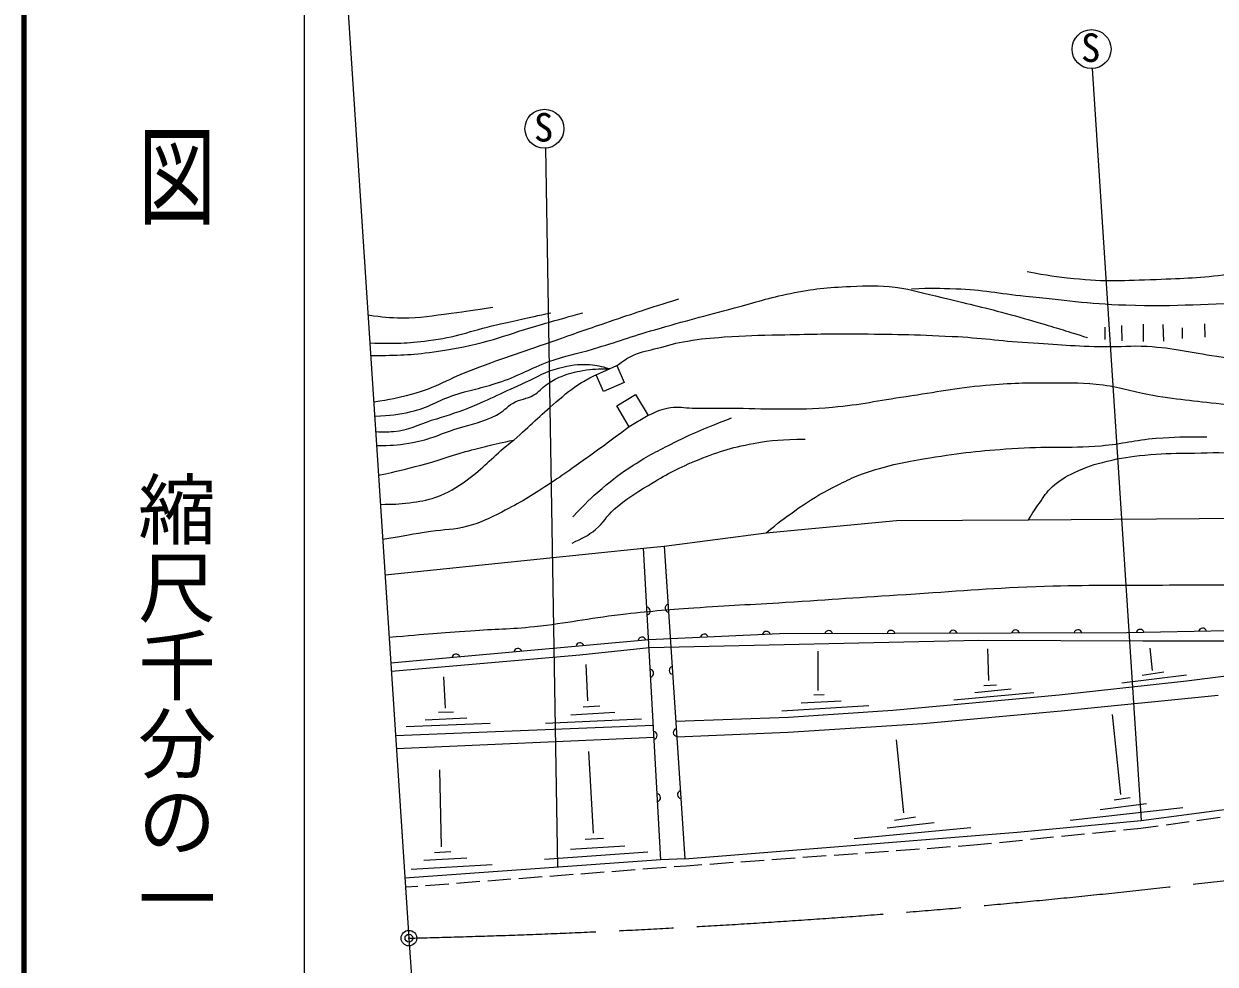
# Model space of a CAD drawing. Units: millimetres, scale not verified. Extents: x 40000 to 680000, y 20000 to 380000.
# Drawn here: x 40000 to 116490, y 259285 to 319686 of the extents above; entities that cross this region are included whole.
import ezdxf
from ezdxf.enums import TextEntityAlignment as Align

# ---------------------------------------------------------------- set-up
doc = ezdxf.new("R2010")
doc.units = ezdxf.units.MM
doc.header["$LTSCALE"] = 1000
doc.header["$PDMODE"] = 32
doc.header["$PDSIZE"] = 500
doc.linetypes.add('CHAIN', pattern=[18.5, 12, -1.5, 3.5, -1.5])
for name, color, linetype, lineweight in [('M-BGD', 7, 'Continuous', 13), ('M-BMK', 2, 'CHAIN', 13), ('M-BMK-SRVR', 3, 'Continuous', 13), ('M-TTL', 2, 'Continuous', 140), ('M-TTL-BAND', 7, 'Continuous', 25)]:
    doc.layers.add(name, color=color, linetype=linetype, lineweight=lineweight)
doc.layers.add('M-OTRS', color=6, linetype='Continuous')
doc.styles.add('@ＭＳ ゴシック', font='')
doc.styles.add('ＭＳ ゴシック', font='')
doc.styles.get('@ＭＳ ゴシック').set_extended_font_data('@MS Gothic')
doc.styles.get('ＭＳ ゴシック').set_extended_font_data('MS Gothic')

msp = doc.modelspace()

# ---------------------------------------------------------------- linework, layer by layer
at = {"layer": 'M-BGD'}
for p, q in [((108590, 316812), (111730, 268511)), ((73486, 311699), (74256, 265512)), ((109395, 300210), (109415, 299412)), ((110472, 300309), (110492, 299332)), ((111867, 300389), (111867, 299272)), ((113123, 300369), (113163, 299292)), ((114360, 300150), (114380, 299472)), ((115795, 300409), (115815, 299552)), ((76750, 297143), (78079, 297731)), ((78079, 297731), (78554, 296658)), ((77226, 296069), (76750, 297143)), ((78554, 296658), (77226, 296069)), ((78068, 295156), (79274, 295874)), ((79274, 295874), (80079, 294522)), ((78873, 293804), (78068, 295156)), ((80079, 294522), (78873, 293804)), ((87651, 286988), (96040, 287794)), ((96040, 287794), (104501, 287830)), ((104501, 287830), (124879, 287977)), ((81108, 286137), (87651, 286988)), ((79792, 285998), (81108, 286137)), ((81108, 286137), (82434, 266046)), ((63196, 284285), (79792, 285998)), ((80904, 265994), (79792, 285998)), ((80146, 279624), (101321, 280090)), ((101321, 280090), (111836, 280050)), ((111836, 280050), (122284, 280070)), ((75700, 279146), (80146, 279624)), ((91007, 276857), (90993, 279396)), ((101966, 277502), (101900, 279535)), ((112473, 278147), (112313, 279583)), ((63601, 278101), (75700, 279146)), ((76209, 276196), (76102, 278535)), ((127685, 279167), (114647, 277458)), ((67067, 275740), (66960, 277747)), ((110505, 277363), (114653, 277868)), ((111808, 277842), (113190, 278054)), ((101049, 276744), (103388, 276970)), ((101647, 277183), (102445, 277236)), ((114647, 277458), (106472, 276561)), ((89903, 276073), (92482, 276192)), ((90727, 276578), (91379, 276604)), ((106472, 276561), (95785, 275584)), ((99706, 276265), (104837, 276731)), ((106592, 275564), (116681, 276561)), ((66628, 275474), (67585, 275501)), ((75119, 275292), (77950, 275478)), ((75903, 275810), (76980, 275877)), ((88667, 275567), (94263, 275900)), ((95785, 275584), (89086, 275126)), ((97719, 274747), (106592, 275564)), ((63871, 273971), (80424, 274627)), ((64541, 274557), (69951, 274757)), ((65777, 274983), (68436, 275102)), ((73484, 274760), (79651, 275052)), ((89086, 275126), (81852, 274867)), ((89066, 274188), (97719, 274747)), ((110443, 270194), (109905, 275318)), ((63926, 273132), (80467, 273860)), ((81917, 273890), (89066, 274188)), ((96500, 268998), (96034, 273703)), ((76578, 267692), (76278, 272956)), ((66818, 266814), (66718, 271759)), ((111730, 268511), (126309, 270440)), ((107173, 268539), (114411, 269357)), ((109107, 269217), (112078, 269596)), ((110005, 269835), (111042, 269995)), ((95901, 268546), (97244, 268758)), ((103782, 267766), (111730, 268511)), ((115315, 268513), (116801, 268718)), ((82434, 266046), (103782, 267766)), ((93309, 267363), (100806, 268054)), ((95423, 268041), (98454, 268386)), ((108603, 267705), (110095, 267855)), ((110593, 267905), (111725, 268019)), ((111725, 268019), (112839, 268172)), ((113334, 268240), (114820, 268445)), ((76039, 267313), (77216, 267373)), ((101003, 266942), (102135, 267056)), ((102633, 267106), (104125, 267256)), ((104623, 267306), (106115, 267456)), ((106613, 267506), (108105, 267655)), ((66359, 266456), (67416, 266515)), ((73427, 266037), (80067, 266495)), ((75102, 266675), (78591, 266894)), ((90024, 266151), (91520, 266259)), ((92018, 266295), (93515, 266403)), ((94013, 266439), (95509, 266546)), ((96008, 266582), (97504, 266690)), ((98003, 266726), (99499, 266834)), ((99998, 266870), (101003, 266942)), ((80904, 265994), (64471, 264803)), ((64864, 265379), (70068, 265698)), ((65681, 265957), (68453, 266117)), ((79753, 265401), (81249, 265514)), ((82434, 266046), (80904, 265994)), ((81748, 265552), (82535, 265611)), ((82535, 265611), (83540, 265684)), ((84039, 265720), (85535, 265828)), ((86034, 265864), (87530, 265971)), ((88029, 266007), (89525, 266115)), ((69782, 264645), (71278, 264758)), ((71776, 264796), (73272, 264909)), ((73771, 264947), (75266, 265060)), ((75765, 265098), (77261, 265212)), ((77759, 265249), (79255, 265363)), ((64508, 264245), (65295, 264304)), ((65794, 264342), (67289, 264456)), ((67788, 264493), (69283, 264607))]:
    msp.add_line(p, q, dxfattribs=at)
msp.add_lwpolyline([(174139, 292985), (163915, 289989), (144184, 284446), (128995, 281320), (123793, 280832), (110826, 280575), (88519, 280502), (80119, 280127), (63566, 278627)], dxfattribs=at)
for centre in [(108552, 318061), (73425, 312947)]:
    msp.add_circle(centre, 1250, dxfattribs=at)
for centre, start, end in [((81428, 282150), 106.45609, 261.09532), ((79960, 281966), 285.861, 80.50024), ((95676, 280469), 12.86855, 167.50778), ((99676, 280482), 12.86855, 167.50778), ((103676, 280495), 12.86855, 167.50778), ((107676, 280509), 12.86855, 167.50778), ((111677, 280536), 13.8132, 168.45244), ((115676, 280615), 13.8132, 168.45244), ((79691, 280032), 17.86091, 172.50014), ((83683, 280230), 15.2341, 169.87333), ((87679, 280408), 15.2341, 169.87333), ((91676, 280456), 12.86855, 167.50778), ((67740, 278949), 17.86091, 172.50014), ((71724, 279310), 17.86091, 172.50014), ((75708, 279671), 17.86091, 172.50014), ((80182, 277972), 285.861, 80.50024), ((81691, 278158), 106.45609, 261.09532), ((80404, 273979), 285.861, 80.50024), ((81955, 274167), 106.45609, 261.09532), ((80626, 269985), 285.861, 80.50024), ((82218, 270176), 106.45609, 261.09532)]:
    msp.add_arc(centre, 256, start, end, dxfattribs=at)
for points, knots in [([(78079, 297731), (78525, 298070), (78696, 298183), (79134, 298396), (79704, 298673), (80077, 298693), (80689, 298854), (81433, 299050), (81845, 299190), (82604, 299313), (83516, 299461), (84034, 299508), (84956, 299572), (86348, 299669), (87131, 299679), (88525, 299712), (90402, 299755), (91454, 299784), (93331, 299772), (95785, 299755), (97160, 299738), (99611, 299612), (101508, 299515), (102561, 299334), (104456, 299213), (106387, 299090), (107467, 298989), (109401, 298954), (110460, 298935), (111056, 299038), (112113, 298974), (113880, 298867), (114847, 298590), (116599, 298336), (118769, 298021), (119975, 297775), (122152, 297518), (124296, 297266), (125502, 297171), (127655, 297010), (129837, 296846), (131060, 296740), (133248, 296681), (135233, 296627), (136346, 296654), (138332, 296681), (140844, 296715), (142255, 296671), (144762, 296831), (146215, 296923), (147039, 296929), (148471, 297189), (150032, 297473), (150906, 297668), (152419, 298147), (153794, 298582), (154493, 299028), (155858, 299492), (157171, 299939), (157935, 300099), (159268, 300479), (160808, 300919), (161697, 301076), (163216, 301586), (164390, 301980), (165148, 302032), (166177, 302722), (167342, 303506), (167723, 304275), (168689, 305295), (169758, 306423), (170325, 307085), (171381, 308226), (172300, 309220), (172774, 309818), (173743, 310764), (174340, 311347), (174644, 311718), (175325, 312200), (175825, 312554), (176142, 312696), (176668, 313011), (177009, 313215), (177189, 313352), (177545, 313529), (178192, 313852), (178583, 313977), (179273, 314194), (179916, 314396), (180295, 314439), (180948, 314606), (181332, 314704), (181543, 314777), (181931, 314862), (183048, 315109), (183687, 315179), (184816, 315364), (186142, 315581), (186889, 315680), (188215, 315899), (189567, 316121), (190313, 316318), (191671, 316497), (193098, 316685), (193907, 316706), (195340, 316829), (196741, 316949), (197531, 316969), (198929, 317121), (200184, 317258), (200882, 317378), (202133, 317547), (203722, 317761), (204614, 317870), (206200, 318105), (207976, 318369), (208986, 318440), (210739, 318823), (211766, 319047), (212344, 319181), (213331, 319541), (214290, 319890), (214746, 320274), (215684, 320677), (216694, 321111), (217264, 321355), (218316, 321674), (219428, 322012), (220055, 322223), (221207, 322372), (222545, 322545), (223311, 322430), (224657, 322512), (226442, 322620), (227435, 322797), (229223, 322870), (230460, 322921), (231154, 322822), (232393, 322811), (234542, 322790), (235750, 322664), (237896, 322791), (239209, 322869), (239974, 322813), (241246, 323150), (242482, 323477), (243121, 323909), (244137, 324685), (244957, 325312), (245281, 325832), (245871, 326679), (246304, 327299), (246400, 327733), (246769, 328393), (247118, 329019), (247249, 329417), (247706, 329969), (248363, 330762), (248863, 331086), (249640, 331763), (250740, 332722), (251406, 333202), (252511, 334156), (253847, 335309), (254539, 336020), (255881, 337166), (256870, 338012), (257366, 338575), (258473, 339260), (259798, 340081), (260736, 340152), (262181, 340736), (263305, 341189), (263911, 341504), (265052, 341912), (265950, 342232), (266474, 342351), (267385, 342630), (268483, 342966), (269102, 343141), (270197, 343487), (273225, 344445), (274197, 344856), (277853, 346229)], [0, 0, 0, 0, 1, 1, 1, 2, 2, 2, 3, 3, 3, 4, 4, 4, 5, 5, 5, 6, 6, 6, 7, 7, 7, 8, 8, 8, 9, 9, 9, 10, 10, 10, 11, 11, 11, 12, 12, 12, 13, 13, 13, 14, 14, 14, 15, 15, 15, 16, 16, 16, 17, 17, 17, 18, 18, 18, 19, 19, 19, 20, 20, 20, 21, 21, 21, 22, 22, 22, 23, 23, 23, 24, 24, 24, 25, 25, 25, 26, 26, 26, 27, 27, 27, 28, 28, 28, 29, 29, 29, 30, 30, 30, 31, 31, 31, 32, 32, 32, 33, 33, 33, 34, 34, 34, 35, 35, 35, 36, 36, 36, 37, 37, 37, 38, 38, 38, 39, 39, 39, 40, 40, 40, 41, 41, 41, 42, 42, 42, 43, 43, 43, 44, 44, 44, 45, 45, 45, 46, 46, 46, 47, 47, 47, 48, 48, 48, 49, 49, 49, 50, 50, 50, 51, 51, 51, 52, 52, 52, 53, 53, 53, 54, 54, 54, 55, 55, 55, 56, 56, 56, 57, 57, 57, 58, 58, 58, 59, 59, 59, 60, 60, 60, 61, 61, 61, 61]), ([(288440, 346229), (287828, 346221), (287608, 346233), (287095, 346109), (286710, 346016), (286518, 345888), (286138, 345780), (285412, 345574), (284987, 345534), (284253, 345361), (283395, 345160), (282920, 345027), (282070, 344793), (280520, 344365), (279624, 344201), (278122, 343627), (276315, 342935), (275504, 342046), (273646, 341503), (272661, 341215), (272041, 341421), (271034, 341224), (270035, 341029), (269525, 340727), (268582, 340347), (267928, 340083), (267536, 339983), (266927, 339629), (265466, 338780), (264776, 338103), (263338, 337216), (262623, 336776), (262218, 336525), (261443, 336199), (260668, 335874), (260175, 335862), (259370, 335621), (258476, 335354), (257928, 335308), (257097, 334884), (255938, 334292), (255356, 333815), (254385, 332949), (253612, 332260), (253236, 331809), (252571, 331015), (251904, 330220), (251525, 329776), (250936, 328922), (250612, 328452), (250491, 328149), (250158, 327686), (249550, 326837), (249095, 326451), (248424, 325652), (247765, 324869), (247427, 324404), (246749, 323638), (245993, 322784), (245670, 322178), (244735, 321525), (244029, 321031), (243538, 320899), (242721, 320627), (242040, 320401), (241635, 320345), (240927, 320229), (239890, 320058), (239298, 320034), (238255, 319910), (236168, 319660), (235004, 319471), (232911, 319272), (231390, 319126), (230530, 319145), (229003, 319072), (226605, 318958), (225262, 318873), (222862, 318813), (221134, 318770), (220161, 318905), (218436, 318793), (216896, 318693), (216056, 318429), (214528, 318215), (213236, 318034), (212505, 317989), (211218, 317776), (209951, 317566), (209253, 317380), (207988, 317158), (205406, 316705), (203948, 316518), (201349, 316171), (200650, 316078), (200254, 316065), (199555, 315972), (198806, 315872), (198387, 315808), (197641, 315693), (196898, 315577), (196483, 315504), (195742, 315381), (194973, 315253), (194542, 315186), (193775, 315048), (193104, 314928), (192729, 314851), (192060, 314723), (191452, 314607), (191107, 314564), (190505, 314424), (189724, 314242), (189302, 314084), (188531, 313865), (187384, 313540), (186729, 313403), (185597, 313031), (183848, 312456), (182815, 312222), (181190, 311356), (179820, 310626), (179174, 310012), (177900, 309123), (176770, 308334), (176136, 307893), (175036, 307062), (173912, 306214), (173319, 305691), (172205, 304829), (171076, 303956), (170469, 303431), (169294, 302623), (168225, 301888), (167607, 301504), (166484, 300855), (165588, 300336), (165096, 300017), (164145, 299605), (163227, 299208), (162645, 299152), (161735, 298737), (160992, 298399), (160626, 298106), (159880, 297777), (157281, 296630), (155720, 296235), (152994, 295433), (151105, 294877), (149977, 294855), (148049, 294456), (145110, 293847), (143488, 293383), (140532, 292861), (139290, 292642), (138583, 292556), (137322, 292502), (134765, 292393), (133325, 292726), (130802, 293160), (129348, 293410), (128608, 293891), (127154, 294137), (125875, 294353), (125134, 294270), (123844, 294396), (121243, 294650), (119797, 294890), (117204, 295214), (115358, 295444), (114313, 295499), (112479, 295812), (111232, 296025), (110564, 296317), (109308, 296470), (108032, 296625), (107305, 296603), (106019, 296609), (104351, 296618), (103413, 296593), (101752, 296450), (99746, 296277), (98641, 296017), (96647, 295732), (94801, 295468), (93780, 295209), (91922, 295044), (90618, 294929), (89881, 294929), (88572, 294925), (87299, 294920), (86586, 294971), (85312, 294984), (84378, 294994), (83854, 294974), (82920, 294984), (82371, 294991), (82058, 295093), (81514, 295014), (80927, 294930), (80682, 294807), (80079, 294522)], [0, 0, 0, 0, 1, 1, 1, 2, 2, 2, 3, 3, 3, 4, 4, 4, 5, 5, 5, 6, 6, 6, 7, 7, 7, 8, 8, 8, 9, 9, 9, 10, 10, 10, 11, 11, 11, 12, 12, 12, 13, 13, 13, 14, 14, 14, 15, 15, 15, 16, 16, 16, 17, 17, 17, 18, 18, 18, 19, 19, 19, 20, 20, 20, 21, 21, 21, 22, 22, 22, 23, 23, 23, 24, 24, 24, 25, 25, 25, 26, 26, 26, 27, 27, 27, 28, 28, 28, 29, 29, 29, 30, 30, 30, 31, 31, 31, 32, 32, 32, 33, 33, 33, 34, 34, 34, 35, 35, 35, 36, 36, 36, 37, 37, 37, 38, 38, 38, 39, 39, 39, 40, 40, 40, 41, 41, 41, 42, 42, 42, 43, 43, 43, 44, 44, 44, 45, 45, 45, 46, 46, 46, 47, 47, 47, 48, 48, 48, 49, 49, 49, 50, 50, 50, 51, 51, 51, 52, 52, 52, 53, 53, 53, 54, 54, 54, 55, 55, 55, 56, 56, 56, 57, 57, 57, 58, 58, 58, 59, 59, 59, 60, 60, 60, 61, 61, 61, 62, 62, 62, 63, 63, 63, 64, 64, 64, 65, 65, 65, 66, 66, 66, 67, 67, 67, 67]), ([(96993, 302672), (98333, 302718), (98725, 302712), (99834, 302672), (101595, 302610), (102567, 302368), (104320, 302194), (106830, 301944), (108231, 301715), (110751, 301626), (114114, 301506), (116000, 301733), (119364, 301805), (122051, 301863), (123556, 301903), (126243, 301955), (130810, 302043), (133378, 301850), (137937, 302134), (140274, 302280), (141578, 302449), (143904, 302717), (146225, 302985), (147537, 303099), (149826, 303570), (151724, 303960), (152790, 304204), (154626, 304826), (156839, 305575), (157980, 306261), (160189, 307024), (161677, 307538), (162500, 307899), (164047, 308190), (165089, 308387), (165681, 308636), (166739, 308549), (167142, 308516), (167311, 308508), (167765, 308402)], [0, 0, 0, 0, 1, 1, 1, 2, 2, 2, 3, 3, 3, 4, 4, 4, 5, 5, 5, 6, 6, 6, 7, 7, 7, 8, 8, 8, 9, 9, 9, 10, 10, 10, 11, 11, 11, 12, 12, 12, 13, 13, 13, 13]), ([(104414, 303783), (105801, 303512), (106230, 303460), (107405, 303334), (109461, 303114), (110632, 303203), (112698, 303274), (114513, 303337), (115533, 303380), (117334, 303603), (118958, 303805), (119874, 303926), (121462, 304321), (123527, 304835), (124270, 305201), (126576, 306205)], [0, 0, 0, 0, 1, 1, 1, 2, 2, 2, 3, 3, 3, 4, 4, 4, 5, 5, 5, 5]), ([(62529, 294478), (63595, 294533), (63966, 294573), (64862, 294777), (66009, 295037), (66556, 295486), (67673, 295853), (68835, 296235), (69531, 296304), (70684, 296711), (71895, 297138), (72506, 297551), (73715, 297987), (74805, 298379), (75456, 298472), (76566, 298804), (78114, 299268), (78963, 299586), (80514, 300041), (82505, 300623), (83634, 300900), (85638, 301436), (87034, 301810), (87801, 302087), (89217, 302373), (90704, 302674), (91560, 302746), (93075, 302822), (94195, 302878), (94833, 302896), (95946, 302762), (97134, 302620), (97772, 302374), (98937, 302104), (100555, 301730), (101458, 301509), (103064, 301087), (103969, 300850), (104470, 300693), (105367, 300429), (106516, 300092), (106880, 299975), (108298, 299532)], [0, 0, 0, 0, 1, 1, 1, 2, 2, 2, 3, 3, 3, 4, 4, 4, 5, 5, 5, 6, 6, 6, 7, 7, 7, 8, 8, 8, 9, 9, 9, 10, 10, 10, 11, 11, 11, 12, 12, 12, 13, 13, 13, 14, 14, 14, 14]), ([(62103, 300987), (63105, 300844), (63431, 300818), (64287, 300801), (65519, 300777), (66204, 300950), (67427, 301101), (68482, 301230), (68830, 301283), (70119, 301489)], [0, 0, 0, 0, 1, 1, 1, 2, 2, 2, 3, 3, 3, 3]), ([(62468, 295416), (63592, 295571), (63953, 295655), (64885, 295897), (66519, 296320), (67313, 296917), (68893, 297512), (70967, 298293), (72154, 298663), (74246, 299396), (75554, 299854), (76285, 300116), (77596, 300562), (79331, 301153), (79888, 301329), (82052, 302028)], [0, 0, 0, 0, 1, 1, 1, 2, 2, 2, 3, 3, 3, 4, 4, 4, 5, 5, 5, 5]), ([(62221, 299186), (63958, 299151), (64528, 299158), (65992, 299336), (67730, 299547), (68651, 299964), (70358, 300353), (71712, 300661), (72140, 300757), (73828, 301130)], [0, 0, 0, 0, 1, 1, 1, 2, 2, 2, 3, 3, 3, 3]), ([(62274, 298374), (64173, 298410), (64752, 298401), (66321, 298618), (67546, 298788), (68231, 298916), (69431, 299216), (70510, 299486), (71087, 299734), (72153, 300054), (73608, 300491), (74076, 300619), (75891, 301130)], [0, 0, 0, 0, 1, 1, 1, 2, 2, 2, 3, 3, 3, 4, 4, 4, 4]), ([(77598, 297518), (77047, 297687), (76831, 297727), (76327, 297774), (75546, 297846), (75098, 297717), (74333, 297548), (73447, 297352), (73024, 297007), (72193, 296644), (70764, 296020), (69998, 295590), (68551, 295009), (67635, 294642), (67100, 294492), (66158, 294198), (65219, 293906), (64726, 293553), (63745, 293481), (63297, 293448), (63107, 293434), (62594, 293481)], [0, 0, 0, 0, 1, 1, 1, 2, 2, 2, 3, 3, 3, 4, 4, 4, 5, 5, 5, 6, 6, 6, 7, 7, 7, 7]), ([(62652, 292598), (63598, 292600), (63920, 292630), (64722, 292750), (65973, 292937), (66615, 293306), (67819, 293693), (68817, 294014), (69427, 294077), (70358, 294557), (70810, 294791), (70972, 295067), (71408, 295328), (71891, 295616), (72269, 295557), (72751, 295847), (73092, 296052), (73207, 296273), (73535, 296498), (73897, 296747), (74110, 296883), (74519, 297043), (75039, 297247), (75351, 297317), (75901, 297415), (76555, 297532), (76819, 297521), (77598, 297518)], [0, 0, 0, 0, 1, 1, 1, 2, 2, 2, 3, 3, 3, 4, 4, 4, 5, 5, 5, 6, 6, 6, 7, 7, 7, 8, 8, 8, 9, 9, 9, 9]), ([(62899, 288822), (63765, 288828), (64038, 288826), (64758, 288925), (65429, 289017), (65817, 289055), (66453, 289284), (67300, 289588), (67740, 289870), (68467, 290400), (69515, 291165), (69987, 291738), (70979, 292574), (71162, 292727), (71278, 292796), (71458, 292952), (72541, 293892), (73090, 294484), (74189, 295405), (74798, 295915), (75121, 296236), (75805, 296641), (76164, 296854), (76300, 296934), (76750, 297143)], [0, 0, 0, 0, 1, 1, 1, 2, 2, 2, 3, 3, 3, 4, 4, 4, 5, 5, 5, 6, 6, 6, 7, 7, 7, 8, 8, 8, 8]), ([(78873, 293804), (77453, 292744), (77084, 292463), (75914, 291637), (75041, 291020), (74558, 290664), (73661, 290081), (72531, 289348), (71893, 288935), (70690, 288327), (69855, 287905), (69380, 287655), (68477, 287410), (67581, 287166), (67042, 287211), (66124, 287071), (64920, 286886), (64535, 286817), (63047, 286558)], [0, 0, 0, 0, 1, 1, 1, 2, 2, 2, 3, 3, 3, 4, 4, 4, 5, 5, 5, 6, 6, 6, 6]), ([(75256, 288028), (76100, 288913), (76354, 289183), (77130, 289842), (77873, 290472), (78304, 290813), (79124, 291337), (80114, 291971), (80707, 292265), (81756, 292793), (83156, 293497), (83679, 293681), (85445, 294368)], [0, 0, 0, 0, 1, 1, 1, 2, 2, 2, 3, 3, 3, 4, 4, 4, 4]), ([(75196, 286333), (75906, 286658), (76177, 286783), (76712, 287210), (77250, 287640), (77386, 288057), (77908, 288506), (78701, 289188), (79201, 289509), (80101, 290041), (81235, 290712), (81872, 291102), (83092, 291597), (84510, 292171), (85334, 292467), (86841, 292733), (88126, 292961), (88642, 292987), (90170, 293012)], [0, 0, 0, 0, 1, 1, 1, 2, 2, 2, 3, 3, 3, 4, 4, 4, 5, 5, 5, 6, 6, 6, 6]), ([(87651, 286988), (88500, 287683), (88749, 287882), (89492, 288402), (90326, 288985), (90801, 289310), (91706, 289777), (92737, 290310), (93319, 290626), (94427, 290974), (95855, 291421), (96689, 291571), (98166, 291811), (100208, 292143), (101366, 292257), (103429, 292409), (105667, 292574), (106935, 292403), (109172, 292589), (110558, 292704), (111314, 292960), (112701, 293067), (113971, 293165), (114423, 293167), (115961, 293157)], [0, 0, 0, 0, 1, 1, 1, 2, 2, 2, 3, 3, 3, 4, 4, 4, 5, 5, 5, 6, 6, 6, 7, 7, 7, 8, 8, 8, 8]), ([(62777, 290689), (64083, 290977), (64440, 291057), (65493, 291341), (66619, 291644), (67226, 291897), (68351, 292205), (69555, 292533), (69964, 292622), (71458, 292952)], [0, 0, 0, 0, 1, 1, 1, 2, 2, 2, 3, 3, 3, 3]), ([(104501, 287830), (104821, 288347), (104912, 288494), (105204, 288900), (105505, 289319), (105636, 289594), (106022, 289937), (106522, 290381), (106851, 290589), (107457, 290874), (108239, 291242), (108710, 291389), (109551, 291592), (110479, 291816), (111013, 291897), (111963, 291990), (113034, 292096), (113639, 292091), (114715, 292110), (115992, 292133), (116709, 292172), (117985, 292110), (120222, 292002), (121040, 291761), (123647, 291213)], [0, 0, 0, 0, 1, 1, 1, 2, 2, 2, 3, 3, 3, 4, 4, 4, 5, 5, 5, 6, 6, 6, 7, 7, 7, 8, 8, 8, 8]), ([(63458, 280290), (65995, 280503), (66643, 280561), (68688, 280706), (70287, 280820), (71190, 280804), (72785, 280976), (74955, 281210), (76151, 281495), (78318, 281753), (80146, 281971), (81177, 282035), (83014, 282172), (85313, 282343), (86604, 282386), (88905, 282531), (91932, 282722), (93625, 282848), (96652, 283039), (99910, 283245), (101733, 283431), (104996, 283548), (107985, 283654), (109662, 283620), (112652, 283637), (115195, 283652), (116620, 283640), (119162, 283647), (120852, 283652), (121799, 283644), (123489, 283667), (124917, 283687), (125371, 283697), (127144, 283742)], [0, 0, 0, 0, 1, 1, 1, 2, 2, 2, 3, 3, 3, 4, 4, 4, 5, 5, 5, 6, 6, 6, 7, 7, 7, 8, 8, 8, 9, 9, 9, 10, 10, 10, 11, 11, 11, 11])]:
    msp.add_open_spline(points, degree=3, knots=knots, dxfattribs=at)
at = {"layer": 'M-BMK'}
msp.add_arc((51644, 818123), 557319, 271.34467, 281.56405, dxfattribs=at)
at = {"layer": 'M-BMK-SRVR', "lineweight": 25}
for p, q in [((59985, 333348), (64723, 260958)), ((64723, 260958), (67453, 219248))]:
    msp.add_line(p, q, dxfattribs=at)
msp.add_circle((64723, 260958), 500, dxfattribs=at)
at = {"layer": 'M-OTRS'}
msp.add_point((64723, 260958), dxfattribs=at)
at = {"layer": 'M-TTL'}
msp.add_line((40000, 380000), (40000, 20000), dxfattribs=at)
at = {"layer": 'M-TTL-BAND'}
msp.add_line((58000, 370000), (58000, 20000), dxfattribs=at)

# ---------------------------------------------------------------- texts
at = {"layer": 'M-BGD', "style": 'ＭＳ ゴシック'}
for p in [(107873, 316688), (72746, 311574)]:
    msp.add_text('S', height=1833, dxfattribs=at).set_placement(p, align=Align.BOTTOM_LEFT)
at = {"layer": 'M-TTL-BAND', "style": '@ＭＳ ゴシック', "width": 1.4}
msp.add_text('平  面  図', height=3666, rotation=270, dxfattribs=at).set_placement((49777, 306475), align=Align.MIDDLE_RIGHT)
at = {"layer": 'M-TTL-BAND', "style": '@ＭＳ ゴシック'}
msp.add_text('縮尺千分の一', height=3666, rotation=270, dxfattribs=at).set_placement((49777, 261030), align=Align.MIDDLE_RIGHT)

doc.saveas('drawing.dxf')
